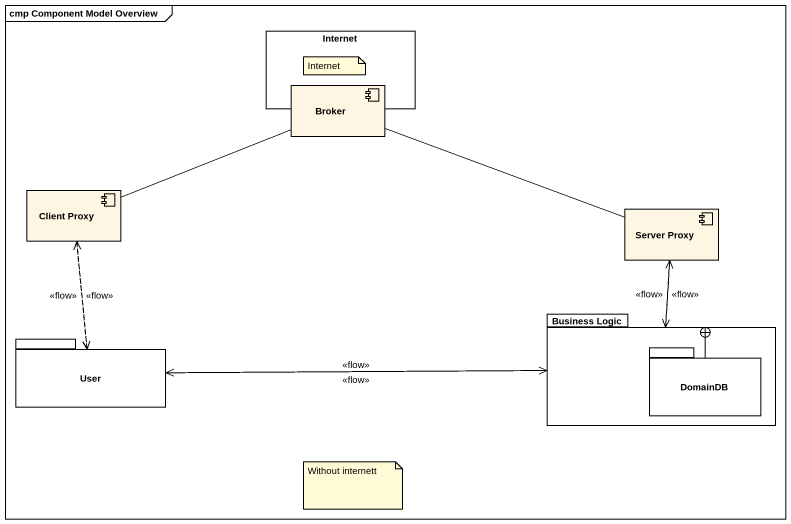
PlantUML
@startuml
mainframe cmp Component Model Overview
rectangle Internet
component Broker
component "Client Proxy" as Client_Proxy
component "Server Proxy" as Server_Proxy
package "Business Logic" as Business_Logic {
  package DomainDB {
  }
}
package User {
}
Client_Proxy -right- Broker
Client_Proxy ..> User : <<flow>>
Server_Proxy -left- Broker
Server_Proxy ..> Business_Logic : <<flow>>
Business_Logic .up.> Server_Proxy : <<flow>>
Business_Logic .left.> User : <<flow>>
User .up.> Client_Proxy : <<flow>>
User .right.> Business_Logic : <<flow>>
DomainDB -left-+ Business_Logic
note as N1
  Internet
end note
note as N2
  Without internett
end note
@enduml
